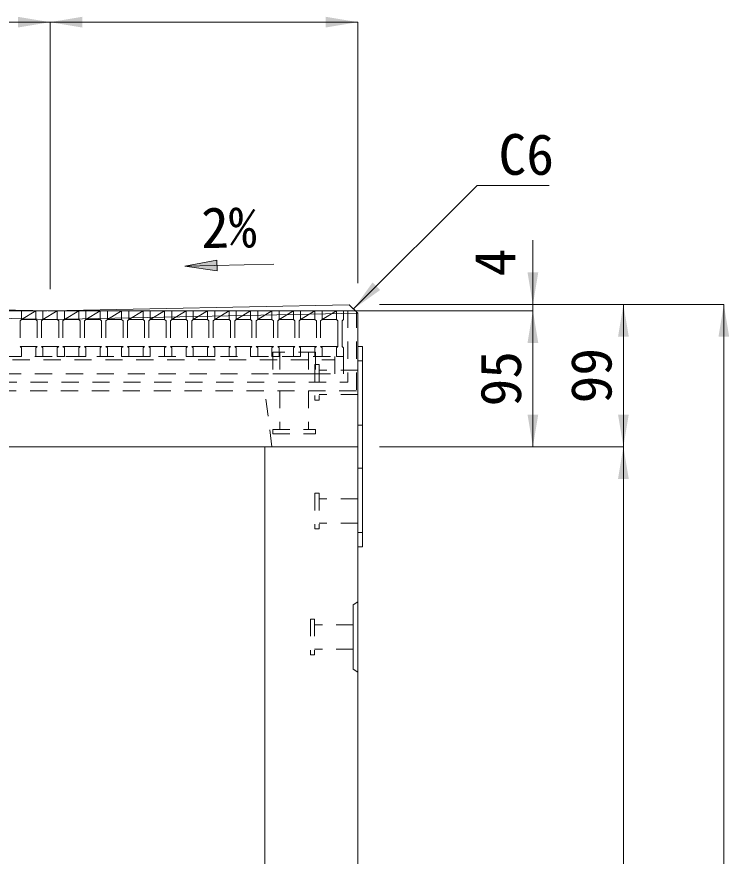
# Model space of a CAD drawing. Units: millimetres at full size, sheet at 1:40; some dimension numbers follow another scale. Extents: x 69750 to 116230, y -28801 to 513.
# Drawn here: x 79567 to 80064, y -19473 to -18886 of the extents above; entities that cross this region are included whole.
import ezdxf
from ezdxf.enums import TextEntityAlignment as Align

# ---------------------------------------------------------------- set-up
doc = ezdxf.new("R2010")
doc.units = ezdxf.units.MM
doc.header["$LTSCALE"] = 40
doc.linetypes.add('USER1', pattern=[0.54, 0.3, -0.24])
for name, color, linetype, lineweight in [('インサート', 92, 'USER1', 5), ('グレーチング', 7, 'USER1', 5), ('ジョイントプレート', 7, 'USER1', 9), ('受枠', 3, 'USER1', 9), ('寸法線', 7, 'Continuous', 9), ('引出線', 4, 'Continuous', 9), ('本体', 7, 'Continuous', 20)]:
    doc.layers.add(name, color=color, linetype=linetype, lineweight=lineweight)
doc.styles.add('ＭＳ ゴシック', font='')
doc.styles.get('ＭＳ ゴシック').set_extended_font_data('MS Gothic')

# ---------------------------------------------------------------- blocks, each defined once
blk = doc.blocks.new('filled_arrow')
at = {"color": 0, "linetype": 'Continuous', "lineweight": -2}
blk.add_solid([(7.5, 1.25), (0, 0), (7.5, -1.25)], dxfattribs=at)

msp = doc.modelspace()

# ---------------------------------------------------------------- hatches: boundary and pattern name
at = {"layer": '引出線'}
msp.add_hatch(color=256, dxfattribs=at).paths.add_polyline_path([(79706.28, -19056.45), (79706.43, -19063.94), (79683.86, -19060.65)])

# ---------------------------------------------------------------- linework, layer by layer
at = {"layer": 'インサート'}
for p, q in [((79745.26, -19120.85), (79745.26, -19135.85)), ((79775.26, -19120.85), (79745.26, -19120.85)), ((79750.26, -19120.85), (79750.26, -19135.85)), ((79770.26, -19120.85), (79770.26, -19135.85)), ((79775.26, -19120.85), (79775.26, -19135.85)), ((79777.76, -19129.36), (79774.76, -19129.36)), ((79774.76, -19129.36), (79774.76, -19154.35)), ((79777.76, -19129.36), (79777.76, -19154.35)), ((79804.76, -19133.35), (79777.76, -19133.35)), ((79775.26, -19135.85), (79745.26, -19135.85)), ((79750.26, -19147.85), (79750.26, -19174.85)), ((79770.26, -19147.85), (79770.26, -19174.85)), ((79804.76, -19150.36), (79777.76, -19150.36)), ((79777.76, -19154.35), (79774.76, -19154.35)), ((79745.26, -19174.85), (79775.26, -19174.85)), ((79745.26, -19177.85), (79745.26, -19174.85)), ((79775.26, -19177.85), (79775.26, -19174.85)), ((79745.26, -19177.85), (79775.26, -19177.85)), ((79774.76, -19219.35), (79774.76, -19244.35)), ((79777.76, -19219.35), (79774.76, -19219.35)), ((79777.76, -19219.35), (79777.76, -19244.35)), ((79804.76, -19223.35), (79777.76, -19223.35)), ((79777.76, -19244.35), (79774.76, -19244.35)), ((79804.76, -19240.35), (79777.76, -19240.35)), ((79771.56, -19307.36), (79771.56, -19332.36)), ((79774.56, -19307.36), (79771.56, -19307.36)), ((79774.56, -19307.36), (79774.56, -19332.36)), ((79801.56, -19311.36), (79774.56, -19311.36)), ((79801.56, -19311.36), (79801.56, -19328.36)), ((79774.56, -19332.36), (79771.56, -19332.36)), ((79801.56, -19328.36), (79774.56, -19328.36))]:
    msp.add_line(p, q, dxfattribs=at)
at = {"layer": 'グレーチング'}
for p, q in [((79794.76, -19091.85), (79384.76, -19091.85)), ((79564.76, -19091.85), (79569.76, -19091.85)), ((79569.76, -19091.85), (79569.76, -19097.85)), ((79569.76, -19097.85), (79579.76, -19091.85)), ((79579.76, -19091.85), (79584.76, -19091.85)), ((79579.76, -19091.85), (79579.76, -19097.85)), ((79584.76, -19091.85), (79584.76, -19097.85)), ((79584.76, -19097.85), (79594.76, -19091.85)), ((79594.76, -19091.85), (79599.76, -19091.85)), ((79594.76, -19091.85), (79594.76, -19097.85)), ((79599.76, -19091.85), (79599.76, -19097.85)), ((79599.76, -19097.85), (79609.76, -19091.85)), ((79609.76, -19091.85), (79614.76, -19091.85)), ((79609.76, -19091.85), (79609.76, -19097.85)), ((79614.76, -19091.85), (79614.76, -19097.85)), ((79614.76, -19097.85), (79624.76, -19091.85)), ((79624.76, -19091.85), (79629.76, -19091.85)), ((79624.76, -19091.85), (79624.76, -19097.85)), ((79629.76, -19091.85), (79629.76, -19097.85)), ((79629.76, -19097.85), (79639.76, -19091.85)), ((79639.76, -19091.85), (79639.76, -19097.85)), ((79639.76, -19091.85), (79644.76, -19091.85)), ((79644.76, -19091.85), (79644.76, -19097.85)), ((79644.76, -19097.85), (79654.76, -19091.85)), ((79654.76, -19091.85), (79654.76, -19097.85)), ((79654.76, -19091.85), (79659.76, -19091.85)), ((79659.76, -19091.85), (79659.76, -19097.85)), ((79659.76, -19097.85), (79669.76, -19091.85)), ((79669.76, -19091.85), (79674.76, -19091.85)), ((79669.76, -19091.85), (79669.76, -19097.85)), ((79674.76, -19091.85), (79674.76, -19097.85)), ((79674.76, -19097.85), (79684.76, -19091.85)), ((79684.76, -19091.85), (79689.76, -19091.85)), ((79684.76, -19091.85), (79684.76, -19097.85)), ((79689.76, -19091.85), (79689.76, -19097.85)), ((79689.76, -19097.85), (79699.76, -19091.85)), ((79699.76, -19091.85), (79704.76, -19091.85)), ((79699.76, -19091.85), (79699.76, -19097.85)), ((79704.76, -19091.85), (79704.76, -19097.85)), ((79704.76, -19097.85), (79714.76, -19091.85)), ((79714.76, -19091.85), (79719.76, -19091.85)), ((79714.76, -19091.85), (79714.76, -19097.85)), ((79719.76, -19091.85), (79719.76, -19097.85)), ((79719.76, -19097.85), (79729.76, -19091.85)), ((79729.76, -19091.85), (79729.76, -19097.85)), ((79729.76, -19091.85), (79734.76, -19091.85)), ((79734.76, -19091.85), (79734.76, -19097.85)), ((79734.76, -19097.85), (79744.76, -19091.85)), ((79744.76, -19091.85), (79744.76, -19097.85)), ((79749.76, -19091.85), (79749.76, -19097.85)), ((79749.76, -19097.85), (79759.76, -19091.85)), ((79759.76, -19091.85), (79759.76, -19097.85)), ((79764.76, -19091.85), (79764.76, -19097.85)), ((79764.76, -19097.85), (79774.76, -19091.85)), ((79774.76, -19091.85), (79774.76, -19097.85)), ((79779.76, -19091.85), (79779.76, -19097.85)), ((79779.76, -19097.85), (79789.76, -19091.85)), ((79569.76, -19097.85), (79568.76, -19098.85)), ((79568.76, -19098.85), (79568.76, -19116.85)), ((79569.76, -19097.85), (79579.76, -19097.85)), ((79579.76, -19097.85), (79580.76, -19098.85)), ((79580.76, -19098.85), (79580.76, -19116.85)), ((79584.76, -19097.85), (79583.76, -19098.85)), ((79583.76, -19098.85), (79583.76, -19116.85)), ((79584.76, -19097.85), (79594.76, -19097.85)), ((79594.76, -19097.85), (79595.76, -19098.85)), ((79595.76, -19098.85), (79595.76, -19116.85)), ((79599.76, -19097.85), (79598.76, -19098.85)), ((79598.76, -19098.85), (79598.76, -19116.85)), ((79599.76, -19097.85), (79609.76, -19097.85)), ((79609.76, -19097.85), (79610.76, -19098.85)), ((79610.76, -19098.85), (79610.76, -19116.85)), ((79614.76, -19097.85), (79613.76, -19098.85)), ((79613.76, -19098.85), (79613.76, -19116.85)), ((79614.76, -19097.85), (79624.76, -19097.85)), ((79624.76, -19097.85), (79625.76, -19098.85)), ((79625.76, -19098.85), (79625.76, -19116.85)), ((79629.76, -19097.85), (79628.76, -19098.85)), ((79628.76, -19098.85), (79628.76, -19116.85)), ((79629.76, -19097.85), (79639.76, -19097.85)), ((79639.76, -19097.85), (79640.76, -19098.85)), ((79640.76, -19098.85), (79640.76, -19116.85)), ((79644.76, -19097.85), (79643.76, -19098.85)), ((79643.76, -19098.85), (79643.76, -19116.85)), ((79644.76, -19097.85), (79654.76, -19097.85)), ((79654.76, -19097.85), (79655.76, -19098.85)), ((79655.76, -19098.85), (79655.76, -19116.85)), ((79659.76, -19097.85), (79658.76, -19098.85)), ((79658.76, -19098.85), (79658.76, -19116.85)), ((79659.76, -19097.85), (79669.76, -19097.85)), ((79669.76, -19097.85), (79670.76, -19098.85)), ((79670.76, -19098.85), (79670.76, -19116.85)), ((79674.76, -19097.85), (79673.76, -19098.85)), ((79673.76, -19098.85), (79673.76, -19116.85)), ((79674.76, -19097.85), (79684.76, -19097.85)), ((79684.76, -19097.85), (79685.76, -19098.85)), ((79685.76, -19098.85), (79685.76, -19116.85)), ((79689.76, -19097.85), (79688.76, -19098.85)), ((79688.76, -19098.85), (79688.76, -19116.85)), ((79689.76, -19097.85), (79699.76, -19097.85)), ((79699.76, -19097.85), (79700.76, -19098.85)), ((79700.76, -19098.85), (79700.76, -19116.85)), ((79704.76, -19097.85), (79703.76, -19098.85)), ((79703.76, -19098.85), (79703.76, -19116.85)), ((79704.76, -19097.85), (79714.76, -19097.85)), ((79714.76, -19097.85), (79715.76, -19098.85)), ((79715.76, -19098.85), (79715.76, -19116.85)), ((79719.76, -19097.85), (79718.76, -19098.85)), ((79718.76, -19098.85), (79718.76, -19116.85)), ((79719.76, -19097.85), (79729.76, -19097.85)), ((79729.76, -19097.85), (79730.76, -19098.85)), ((79730.76, -19098.85), (79730.76, -19116.85)), ((79734.76, -19097.85), (79733.76, -19098.85)), ((79733.76, -19098.85), (79733.76, -19116.85)), ((79734.76, -19097.85), (79744.76, -19097.85)), ((79744.76, -19097.85), (79745.76, -19098.85)), ((79745.76, -19098.85), (79745.76, -19116.85)), ((79749.76, -19097.85), (79748.76, -19098.85)), ((79748.76, -19098.85), (79748.76, -19116.85)), ((79749.76, -19097.85), (79759.76, -19097.85)), ((79759.76, -19097.85), (79760.76, -19098.85)), ((79760.76, -19098.85), (79760.76, -19116.85)), ((79764.76, -19097.85), (79763.76, -19098.85)), ((79763.76, -19098.85), (79763.76, -19116.85)), ((79764.76, -19097.85), (79774.76, -19097.85)), ((79774.76, -19097.85), (79775.76, -19098.85)), ((79775.76, -19098.85), (79775.76, -19116.85)), ((79779.76, -19097.85), (79778.76, -19098.85)), ((79778.76, -19098.85), (79778.76, -19116.85)), ((79779.76, -19097.85), (79789.76, -19097.85)), ((79569.76, -19117.85), (79568.76, -19116.85)), ((79568.76, -19116.85), (79580.76, -19116.85)), ((79569.76, -19123.85), (79569.76, -19117.85)), ((79579.76, -19117.85), (79580.76, -19116.85)), ((79579.76, -19123.85), (79579.76, -19117.85)), ((79584.76, -19117.85), (79583.76, -19116.85)), ((79583.76, -19116.85), (79595.76, -19116.85)), ((79584.76, -19123.85), (79584.76, -19117.85)), ((79594.76, -19117.85), (79595.76, -19116.85)), ((79594.76, -19123.85), (79594.76, -19117.85)), ((79599.76, -19117.85), (79598.76, -19116.85)), ((79598.76, -19116.85), (79610.76, -19116.85)), ((79599.76, -19123.85), (79599.76, -19117.85)), ((79609.76, -19117.85), (79610.76, -19116.85)), ((79609.76, -19123.85), (79609.76, -19117.85)), ((79614.76, -19117.85), (79613.76, -19116.85)), ((79613.76, -19116.85), (79625.76, -19116.85)), ((79614.76, -19123.85), (79614.76, -19117.85)), ((79624.76, -19117.85), (79625.76, -19116.85)), ((79624.76, -19123.85), (79624.76, -19117.85)), ((79629.76, -19117.85), (79628.76, -19116.85)), ((79628.76, -19116.85), (79640.76, -19116.85)), ((79629.76, -19123.85), (79629.76, -19117.85)), ((79639.76, -19117.85), (79640.76, -19116.85)), ((79639.76, -19123.85), (79639.76, -19117.85)), ((79644.76, -19117.85), (79643.76, -19116.85)), ((79643.76, -19116.85), (79655.76, -19116.85)), ((79644.76, -19123.85), (79644.76, -19117.85)), ((79654.76, -19117.85), (79655.76, -19116.85)), ((79654.76, -19123.85), (79654.76, -19117.85)), ((79659.76, -19117.85), (79658.76, -19116.85)), ((79658.76, -19116.85), (79670.76, -19116.85)), ((79659.76, -19123.85), (79659.76, -19117.85)), ((79669.76, -19117.85), (79670.76, -19116.85)), ((79669.76, -19123.85), (79669.76, -19117.85)), ((79674.76, -19117.85), (79673.76, -19116.85)), ((79673.76, -19116.85), (79685.76, -19116.85)), ((79674.76, -19123.85), (79674.76, -19117.85)), ((79684.76, -19117.85), (79685.76, -19116.85)), ((79684.76, -19123.85), (79684.76, -19117.85)), ((79689.76, -19117.85), (79688.76, -19116.85)), ((79688.76, -19116.85), (79700.76, -19116.85)), ((79689.76, -19123.85), (79689.76, -19117.85)), ((79699.76, -19117.85), (79700.76, -19116.85)), ((79699.76, -19123.85), (79699.76, -19117.85)), ((79704.76, -19117.85), (79703.76, -19116.85)), ((79703.76, -19116.85), (79715.76, -19116.85)), ((79704.76, -19123.85), (79704.76, -19117.85)), ((79714.76, -19117.85), (79715.76, -19116.85)), ((79714.76, -19123.85), (79714.76, -19117.85)), ((79719.76, -19117.85), (79718.76, -19116.85)), ((79718.76, -19116.85), (79730.76, -19116.85)), ((79719.76, -19123.85), (79719.76, -19117.85)), ((79729.76, -19117.85), (79730.76, -19116.85)), ((79729.76, -19123.85), (79729.76, -19117.85)), ((79734.76, -19117.85), (79733.76, -19116.85)), ((79733.76, -19116.85), (79745.76, -19116.85)), ((79734.76, -19123.85), (79734.76, -19117.85)), ((79744.76, -19117.85), (79745.76, -19116.85)), ((79744.76, -19123.85), (79744.76, -19117.85)), ((79749.76, -19117.85), (79748.76, -19116.85)), ((79748.76, -19116.85), (79760.76, -19116.85)), ((79749.76, -19123.85), (79749.76, -19117.85)), ((79759.76, -19117.85), (79760.76, -19116.85)), ((79759.76, -19123.85), (79759.76, -19117.85)), ((79764.76, -19117.85), (79763.76, -19116.85)), ((79763.76, -19116.85), (79775.76, -19116.85)), ((79764.76, -19123.85), (79764.76, -19117.85)), ((79774.76, -19117.85), (79775.76, -19116.85)), ((79774.76, -19123.85), (79774.76, -19117.85)), ((79779.76, -19117.85), (79778.76, -19116.85)), ((79778.76, -19116.85), (79790.76, -19116.85)), ((79779.76, -19123.85), (79779.76, -19117.85)), ((79564.76, -19123.85), (79569.76, -19123.85)), ((79579.76, -19123.85), (79584.76, -19123.85)), ((79594.76, -19123.85), (79599.76, -19123.85)), ((79609.76, -19123.85), (79614.76, -19123.85)), ((79624.76, -19123.85), (79629.76, -19123.85)), ((79639.76, -19123.85), (79644.76, -19123.85)), ((79654.76, -19123.85), (79659.76, -19123.85)), ((79669.76, -19123.85), (79674.76, -19123.85)), ((79684.76, -19123.85), (79689.76, -19123.85)), ((79699.76, -19123.85), (79704.76, -19123.85)), ((79714.76, -19123.85), (79719.76, -19123.85)), ((79729.76, -19123.85), (79734.76, -19123.85)), ((79744.76, -19123.85), (79749.76, -19123.85)), ((79759.76, -19123.85), (79764.76, -19123.85)), ((79774.76, -19123.85), (79779.76, -19123.85))]:
    msp.add_line(p, q, dxfattribs=at)
at = {"layer": 'グレーチング', "linetype": 'Continuous'}
for p, q in [((79789.76, -19091.85), (79794.76, -19091.85)), ((79789.76, -19091.85), (79789.76, -19097.85)), ((79794.76, -19091.85), (79794.76, -19097.85)), ((79789.76, -19097.85), (79790.76, -19098.85)), ((79790.76, -19098.85), (79790.76, -19116.85)), ((79794.76, -19097.85), (79793.76, -19098.85)), ((79793.76, -19098.85), (79793.76, -19116.85)), ((79789.76, -19117.85), (79790.76, -19116.85)), ((79789.76, -19123.85), (79789.76, -19117.85)), ((79794.76, -19117.85), (79793.76, -19116.85)), ((79794.76, -19123.85), (79794.76, -19117.85)), ((79789.76, -19123.85), (79794.76, -19123.85)), ((79794.76, -19123.85), (79789.76, -19123.85))]:
    msp.add_line(p, q, dxfattribs=at)
at = {"layer": 'ジョイントプレート'}
msp.add_line((79807.96, -19126.85), (79804.76, -19126.85), dxfattribs=at)
at = {"layer": 'ジョイントプレート', "lineweight": 5}
for p, q in [((79807.96, -19171.85), (79804.76, -19171.85)), ((79807.96, -19201.85), (79804.76, -19201.85)), ((79807.96, -19246.85), (79804.76, -19246.85))]:
    msp.add_line(p, q, dxfattribs=at)
at = {"layer": 'ジョイントプレート', "linetype": 'Continuous', "lineweight": 5}
msp.add_lwpolyline([(79804.76, -19256.85), (79804.76, -19116.85), (79807.96, -19116.85), (79807.96, -19256.85)], close=True, dxfattribs=at)
at = {"layer": '受枠'}
for p, q in [((79803.76, -19091.85), (79375.76, -19091.85)), ((79797.76, -19091.85), (79797.76, -19141.85)), ((79803.76, -19091.85), (79803.76, -19147.85)), ((79381.76, -19141.85), (79797.76, -19141.85)), ((79803.76, -19147.85), (79375.76, -19147.85))]:
    msp.add_line(p, q, dxfattribs=at)
at = {"layer": '受枠', "lineweight": 5}
for p, q in [((79384.76, -19123.85), (79794.76, -19123.85)), ((79390.76, -19126.15), (79788.76, -19126.15)), ((79788.76, -19123.85), (79788.76, -19135.85)), ((79794.76, -19123.85), (79794.76, -19141.85)), ((79384.76, -19135.85), (79794.76, -19135.85))]:
    msp.add_line(p, q, dxfattribs=at)
at = {"layer": '寸法線'}
for p, q in [((79374.76, -18890.18), (79589.76, -18890.18)), ((79589.76, -19076.85), (79589.76, -18890.18)), ((79589.76, -18890.18), (79804.76, -18890.18)), ((79589.76, -19076.85), (79589.76, -18890.18)), ((79804.76, -19072.55), (79804.76, -18890.18)), ((79927, -19136.85), (79927, -19042.55)), ((79604.76, -19091.85), (79927, -19091.85)), ((79604.76, -19091.85), (79927, -19091.85)), ((79819.76, -19087.55), (79990.22, -19087.55)), ((79819.76, -19087.55), (80060.37, -19087.55)), ((79819.76, -19087.55), (79927, -19087.55)), ((79927, -19186.85), (79927, -19091.85)), ((79990.22, -19087.55), (79990.22, -19186.85)), ((80060.37, -19087.55), (80060.37, -20136.85)), ((79819.76, -19186.85), (79990.22, -19186.85)), ((79819.76, -19186.85), (79990.22, -19186.85)), ((79819.76, -19186.85), (79927, -19186.85)), ((79990.22, -19186.85), (79990.22, -20136.85))]:
    msp.add_line(p, q, dxfattribs=at)
at = {"layer": '引出線', "lineweight": 13}
msp.add_line((79745.96, -19059.4), (79683.85, -19060.65), dxfattribs=at)
at = {"layer": '引出線'}
msp.add_lwpolyline([(79801.76, -19090.61), (79888.01, -19004.37), (79938.34, -19004.37)], dxfattribs=at)
at = {"layer": '引出線', "lineweight": 13}
msp.add_lwpolyline([(79706.28, -19056.45), (79706.43, -19063.94), (79683.86, -19060.65)], close=True, dxfattribs=at)
at = {"layer": '本体'}
for p, q in [((79380.76, -19087.67), (79589.76, -19091.85)), ((79589.76, -19091.85), (79798.76, -19087.67)), ((79798.76, -19087.67), (79804.76, -19093.55)), ((79804.76, -20136.85), (79804.76, -19093.55)), ((79804.76, -19186.85), (79374.76, -19186.85)), ((79739.76, -19816.33), (79739.76, -19186.85))]:
    msp.add_line(p, q, dxfattribs=at)
at = {"layer": '本体', "lineweight": 5}
for p, q in [((79374.76, -19093.55), (79589.76, -19097.85)), ((79589.76, -19097.85), (79804.76, -19093.55))]:
    msp.add_line(p, q, dxfattribs=at)
at = {"layer": '本体', "linetype": 'USER1', "lineweight": 9}
msp.add_line((79744.76, -19186.85), (79739.76, -19147.85), dxfattribs=at)
at = {"layer": '本体', "lineweight": 9}
for p, q in [((79804.76, -19295.36), (79801.56, -19297.35)), ((79801.56, -19297.35), (79801.56, -19342.36)), ((79804.76, -19344.36), (79801.56, -19342.36))]:
    msp.add_line(p, q, dxfattribs=at)

# ---------------------------------------------------------------- block references
at = {"layer": '寸法線', "xscale": 3, "yscale": 3}
for p, rotation in [((79589.76, -18890.18), 180), ((79804.76, -18890.18), 180), ((79927, -19087.55), 90), ((79927, -19091.85), 270), ((79927, -19091.85), 270), ((79990.22, -19087.55), 270), ((80060.37, -19087.55), 270), ((79927, -19186.85), 90), ((79990.22, -19186.85), 90), ((79990.22, -19186.85), 270)]:
    msp.add_blockref('filled_arrow', p, dxfattribs=dict(at, rotation=rotation))
msp.add_blockref('filled_arrow', (79589.76, -18890.18), dxfattribs=at)
at = {"layer": '引出線', "xscale": 3, "yscale": 3, "rotation": 45}
msp.add_blockref('filled_arrow', (79801.76, -19090.61), dxfattribs=at)

# ---------------------------------------------------------------- texts
at = {"layer": '寸法線', "style": 'ＭＳ ゴシック'}
for s, p in [('4', (79900.46, -19058.18)), ('95', (79904.5, -19139.35)), ('99', (79967.72, -19137.2))]:
    msp.add_text(s, height=28.48, rotation=90, dxfattribs=at).set_placement(p, align=Align.MIDDLE_CENTER)
at = {"layer": '引出線', "style": 'ＭＳ ゴシック'}
msp.add_text('C6', height=28.48, dxfattribs=at).set_placement((79903.01, -18968.37), align=Align.TOP_LEFT)
msp.add_text('2%', height=28.48, rotation=1, dxfattribs=at).set_placement((79714.63, -19033.52), align=Align.MIDDLE_CENTER)

doc.saveas('drawing.dxf')
